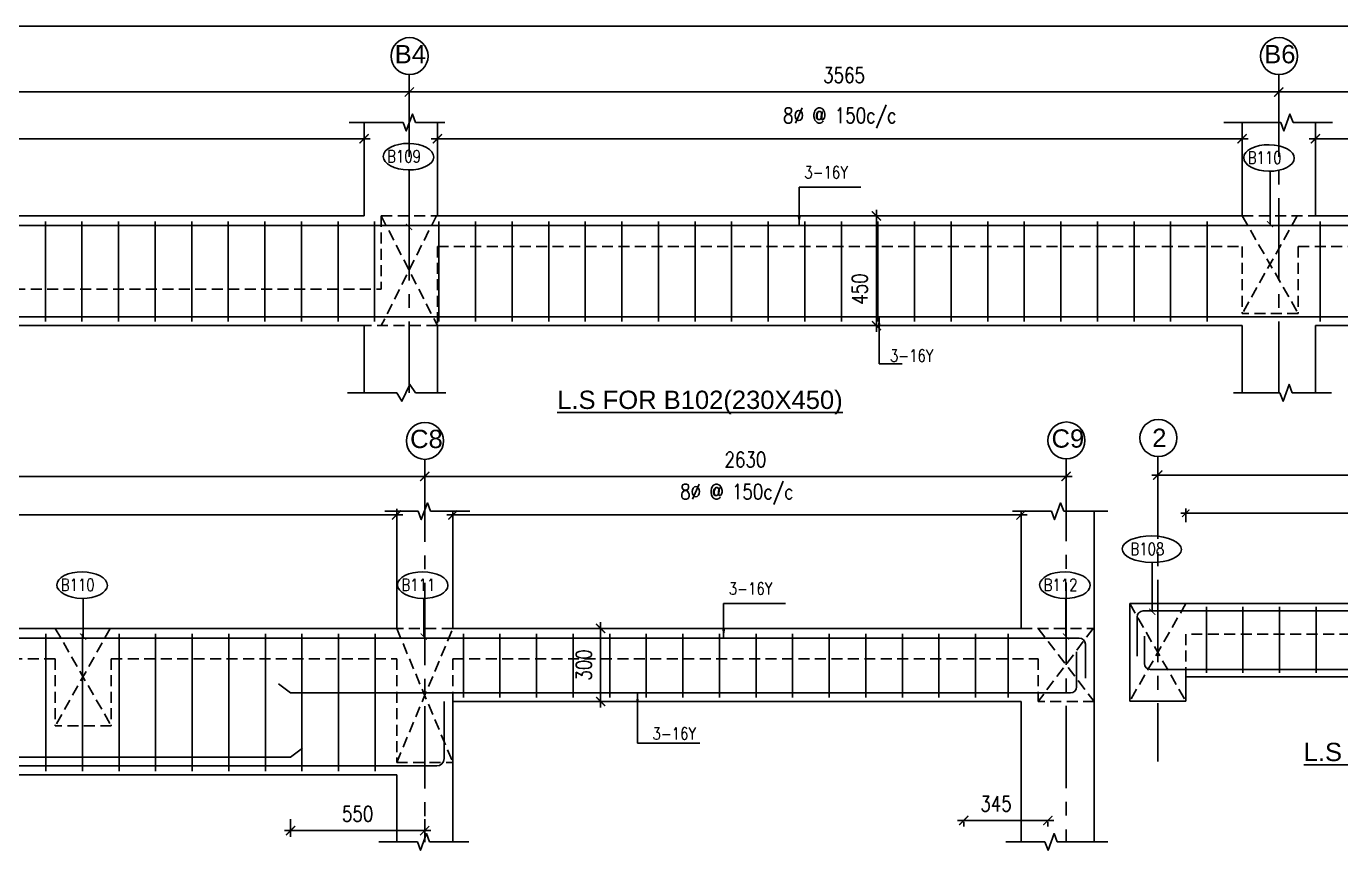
# Model space of a CAD drawing. Header units: millimetres. Extents: x 12977220 to 13113408, y -169657 to -55898.
# Drawn here: x 13048043 to 13053433, y -59485 to -56059 of the extents above; entities that cross this region are included whole.
import ezdxf

# ---------------------------------------------------------------- set-up
doc = ezdxf.new("R2010")
doc.units = ezdxf.units.MM
doc.header["$LTSCALE"] = 3
doc.header["$PDMODE"] = 66
for name, pattern in [('CENTER', [2, 1.25, -0.25, 0.25, -0.25]), ('CENTER2', [1.125, 0.75, -0.125, 0.125, -0.125]), ('HIDDENX2', [0.75, 0.5, -0.25])]:
    doc.linetypes.add(name, pattern=pattern)
for name, color, linetype in [('COLUMN-NAME', 83, 'Continuous'), ('DIM', 9, 'Continuous'), ('FOOTING', 60, 'Continuous'), ('GRID', 8, 'CENTER'), ('GRIDNAME', 83, 'Continuous'), ('MAIN-ROD', 31, 'Continuous'), ('STRIPS-COL-MID', 1, 'Continuous')]:
    doc.layers.add(name, color=color, linetype=linetype)
doc.styles.add('ariel', font='ARIAL.TTF')
doc.styles.add('ROMANS', font='romans.shx', dxfattribs={"width": 0.8})
doc.styles.add('ROMANT', font='romant.shx', dxfattribs={"width": 0.75})
doc.styles.add('STYLE1', font='romans.shx', dxfattribs={"width": 0.8})
doc.dimstyles.new('1NNN', dxfattribs={"dimtxt": 0.5, "dimasz": 0.625, "dimexe": 0.25, "dimexo": 0.25, "dimgap": 0.375, "dimtad": 1, "dimdec": 0, "dimzin": 0, "dimdsep": 46, "dimtxsty": 'ROMANS', "dimblk": 'ARCHTICK', "dimcen": 0.0225, "dimdle": 0.25, "dimclrd": 9, "dimclre": 9, "dimclrt": 4, "dimadec": 0, "dimazin": 0, "dimtfac": 1, "dimtdec": 0, "dimtofl": 0, "dimtmove": 0, "dimatfit": 3, "dimfxl": 1, "dimtvp": 0.25, "dimtolj": 1, "dimtzin": 0, "dimarcsym": 0})
doc.dimstyles.new('DIM', dxfattribs={"dimtxt": 3, "dimasz": 1, "dimexe": 1, "dimexo": 1, "dimgap": 0.5, "dimtad": 1, "dimdec": 0, "dimdsep": 46, "dimtxsty": 'ROMANT', "dimblk": 'DOT', "dimcen": 2, "dimdle": 1, "dimclrd": 9, "dimclre": 9, "dimclrt": 123, "dimadec": 0, "dimazin": 0, "dimtfac": 1, "dimtdec": 0, "dimtmove": 2, "dimatfit": 2, "dimldrblk": 'ARCHTICK', "dimfxl": 1, "dimarcsym": 0})

# ---------------------------------------------------------------- blocks, each defined once
blk = doc.blocks.new('_ARCHTICK')
at = {"color": 0, "linetype": 'ByBlock', "const_width": 0.15}
blk.add_lwpolyline([(-0.5, -0.5), (0.5, 0.5)], dxfattribs=at)
blk = doc.blocks.new('*D568')
at = {"layer": 'Defpoints', "color": 0, "transparency": 16777216}
for p in [(13045583.93574089, -56326.64056681393), (13049613.93574088, -56326.64056681393), (13049613.93574088, -56328.64056681393)]:
    blk.add_point(p, dxfattribs=at)
at = {"layer": 'DIM', "color": 8, "lineweight": -2, "transparency": 16777216}
for p, q in [((13045558.93574089, -56328.64056681393), (13049638.93574088, -56328.64056681393)), ((13045583.93574089, -56351.64056681393), (13045583.93574089, -56353.64056681393)), ((13049613.93574088, -56351.64056681393), (13049613.93574088, -56353.64056681393))]:
    blk.add_line(p, q, dxfattribs=at)
at = {"layer": 'DIM', "color": 8, "lineweight": -2, "transparency": 16777216, "xscale": 37.5, "yscale": 37.5, "zscale": 37.5, "rotation": 180}
blk.add_blockref('_ARCHTICK', (13045583.93574089, -56328.64056681393), dxfattribs=at)
at = {"layer": 'DIM', "color": 8, "lineweight": -2, "transparency": 16777216, "xscale": 37.5, "yscale": 37.5, "zscale": 37.5}
blk.add_blockref('_ARCHTICK', (13049613.93574088, -56328.64056681393), dxfattribs=at)
at = {"layer": 'DIM', "color": 6, "transparency": 16777216, "insert": (13047598.93574089, -56259.89056681393), "char_height": 62.5, "attachment_point": 5, "style": 'ROMANS'}
blk.add_mtext('\\A1;4030', dxfattribs=at)
blk = doc.blocks.new('*D569')
at = {"layer": 'Defpoints', "color": 0, "transparency": 16777216}
for p in [(13049613.93574088, -56329.64056681392), (13053178.93574089, -56328.64056681393), (13053178.93574089, -56328.64056681393)]:
    blk.add_point(p, dxfattribs=at)
at = {"layer": 'DIM', "color": 8, "lineweight": -2, "transparency": 16777216}
for p, q in [((13049613.93574088, -56304.64056681392), (13049613.93574088, -56303.64056681393)), ((13049588.93574088, -56328.64056681393), (13053203.93574089, -56328.64056681393))]:
    blk.add_line(p, q, dxfattribs=at)
at = {"layer": 'DIM', "color": 8, "lineweight": -2, "transparency": 16777216, "xscale": 37.5, "yscale": 37.5, "zscale": 37.5, "rotation": 180}
blk.add_blockref('_ARCHTICK', (13049613.93574088, -56328.64056681393), dxfattribs=at)
at = {"layer": 'DIM', "color": 8, "lineweight": -2, "transparency": 16777216, "xscale": 37.5, "yscale": 37.5, "zscale": 37.5}
blk.add_blockref('_ARCHTICK', (13053178.93574089, -56328.64056681393), dxfattribs=at)
at = {"layer": 'DIM', "color": 6, "transparency": 16777216, "insert": (13051396.43574089, -56259.89056681393), "char_height": 62.5, "attachment_point": 5, "style": 'ROMANS'}
blk.add_mtext('\\A1;3565', dxfattribs=at)
blk = doc.blocks.new('*D570')
at = {"layer": 'Defpoints', "color": 0, "transparency": 16777216}
for p in [(13053178.93574089, -56322.15087608268), (13057173.9357409, -56321.12123786425), (13057173.9357409, -56328.64056681393)]:
    blk.add_point(p, dxfattribs=at)
at = {"layer": 'DIM', "color": 8, "lineweight": -2, "transparency": 16777216}
for p, q in [((13053153.93574089, -56328.64056681393), (13057198.9357409, -56328.64056681393)), ((13053178.93574089, -56347.15087608268), (13053178.93574089, -56353.64056681393)), ((13057173.9357409, -56346.12123786425), (13057173.9357409, -56353.64056681393))]:
    blk.add_line(p, q, dxfattribs=at)
at = {"layer": 'DIM', "color": 8, "lineweight": -2, "transparency": 16777216, "xscale": 37.5, "yscale": 37.5, "zscale": 37.5, "rotation": 180}
blk.add_blockref('_ARCHTICK', (13053178.93574089, -56328.64056681393), dxfattribs=at)
at = {"layer": 'DIM', "color": 8, "lineweight": -2, "transparency": 16777216, "xscale": 37.5, "yscale": 37.5, "zscale": 37.5}
blk.add_blockref('_ARCHTICK', (13057173.9357409, -56328.64056681393), dxfattribs=at)
at = {"layer": 'DIM', "color": 6, "transparency": 16777216, "insert": (13055176.43574089, -56259.89056681393), "char_height": 62.5, "attachment_point": 5, "style": 'ROMANS'}
blk.add_mtext('\\A1;3995', dxfattribs=at)
blk = doc.blocks.new('*D571')
at = {"layer": 'Defpoints', "color": 0, "transparency": 16777216}
for p in [(13053028.93574089, -56502.36968621874), (13053028.93574089, -56520.35227744729), (13049728.93574089, -56557.78952344507)]:
    blk.add_point(p, dxfattribs=at)
at = {"layer": 'DIM', "color": 8, "lineweight": -2, "transparency": 16777216}
for p, q in [((13049703.93574089, -56520.35227744729), (13053053.93574089, -56520.35227744729)), ((13049728.93574089, -56532.78952344507), (13049728.93574089, -56495.35227744729)), ((13053028.93574089, -56527.36968621874), (13053028.93574089, -56545.35227744729))]:
    blk.add_line(p, q, dxfattribs=at)
at = {"layer": 'DIM', "color": 8, "lineweight": -2, "transparency": 16777216, "xscale": 37.5, "yscale": 37.5, "zscale": 37.5, "rotation": 180}
blk.add_blockref('_ARCHTICK', (13049728.93574089, -56520.35227744729), dxfattribs=at)
at = {"layer": 'DIM', "color": 8, "lineweight": -2, "transparency": 16777216, "xscale": 37.5, "yscale": 37.5, "zscale": 37.5}
blk.add_blockref('_ARCHTICK', (13053028.93574089, -56520.35227744729), dxfattribs=at)
at = {"layer": 'DIM', "color": 6, "transparency": 16777216, "insert": (13051378.93574089, -56435.23322982825), "char_height": 62.5, "attachment_point": 5, "style": 'ROMANS'}
blk.add_mtext('\\A1;8%%C @ 150c/c', dxfattribs=at)
blk = doc.blocks.new('*D573')
at = {"layer": 'Defpoints', "color": 0, "transparency": 16777216}
for p in [(13056988.93574089, -56465.18488313659), (13053328.93574089, -56516.49686869619), (13056988.93574089, -56520.35227744729)]:
    blk.add_point(p, dxfattribs=at)
at = {"layer": 'DIM', "color": 8, "lineweight": -2, "transparency": 16777216}
for p, q in [((13053303.93574089, -56520.35227744729), (13057013.93574089, -56520.35227744729)), ((13056988.93574089, -56490.18488313659), (13056988.93574089, -56545.35227744729)), ((13053328.93574089, -56541.49686869619), (13053328.93574089, -56545.35227744729))]:
    blk.add_line(p, q, dxfattribs=at)
at = {"layer": 'DIM', "color": 8, "lineweight": -2, "transparency": 16777216, "xscale": 37.5, "yscale": 37.5, "zscale": 37.5, "rotation": 180}
blk.add_blockref('_ARCHTICK', (13053328.93574089, -56520.35227744729), dxfattribs=at)
at = {"layer": 'DIM', "color": 8, "lineweight": -2, "transparency": 16777216, "xscale": 37.5, "yscale": 37.5, "zscale": 37.5}
blk.add_blockref('_ARCHTICK', (13056988.93574089, -56520.35227744729), dxfattribs=at)
at = {"layer": 'DIM', "color": 6, "transparency": 16777216, "insert": (13055049.11300186, -56435.23322982825), "char_height": 62.5, "attachment_point": 5, "style": 'ROMANS'}
blk.add_mtext('\\A1;8%%C @ 150c/c', dxfattribs=at)
blk = doc.blocks.new('*D575')
at = {"layer": 'Defpoints', "color": 0, "transparency": 16777216}
for p in [(13051529.49445769, -56836.75862522196), (13051529.49445769, -57286.7586252215), (13051529.49445769, -57286.7586252215)]:
    blk.add_point(p, dxfattribs=at)
at = {"layer": 'DIM', "color": 8, "lineweight": -2, "transparency": 16777216}
blk.add_line((13051529.49445769, -56811.75862522196), (13051529.49445769, -57311.7586252215), dxfattribs=at)
at = {"layer": 'DIM', "color": 8, "lineweight": -2, "transparency": 16777216, "xscale": 37.5, "yscale": 37.5, "zscale": 37.5}
for p, rotation in [((13051529.49445769, -56836.75862522196), 90), ((13051529.49445769, -57286.7586252215), 270)]:
    blk.add_blockref('_ARCHTICK', p, dxfattribs=dict(at, rotation=rotation))
at = {"layer": 'DIM', "color": 6, "transparency": 16777216, "insert": (13051460.74445769, -57136.75862522196), "char_height": 62.5, "attachment_point": 5, "rotation": 90, "style": 'ROMANS'}
blk.add_mtext('\\A1;450', dxfattribs=at)
blk = doc.blocks.new('_Dot')
at = {"color": 0, "linetype": 'ByBlock', "lineweight": -2}
blk.add_line((-0.5, 0), (-1, 0), dxfattribs=at)
at = {"color": 0, "linetype": 'ByBlock', "const_width": 0.5}
blk.add_lwpolyline([(-0.25, 0, 1), (0.25, 0, 1)], format="xyb", close=True, dxfattribs=at)
blk = doc.blocks.new('*D578')
at = {"layer": 'Defpoints', "color": 0, "transparency": 16777216}
for p in [(13044747.04897815, -57905.77013299067), (13049677.04897815, -57904.38724379013), (13049677.04897815, -57904.77013299068)]:
    blk.add_point(p, dxfattribs=at)
at = {"layer": 'DIM', "color": 8, "lineweight": -2, "transparency": 16777216}
for p, q in [((13044747.04897815, -57880.77013299067), (13044747.04897815, -57879.77013299068)), ((13044722.04897815, -57904.77013299068), (13049702.04897815, -57904.77013299068)), ((13049677.04897815, -57929.38724379013), (13049677.04897815, -57929.77013299068))]:
    blk.add_line(p, q, dxfattribs=at)
at = {"layer": 'DIM', "color": 8, "lineweight": -2, "transparency": 16777216, "xscale": 37.5, "yscale": 37.5, "zscale": 37.5, "rotation": 180}
blk.add_blockref('_ARCHTICK', (13044747.04897815, -57904.77013299068), dxfattribs=at)
at = {"layer": 'DIM', "color": 8, "lineweight": -2, "transparency": 16777216, "xscale": 37.5, "yscale": 37.5, "zscale": 37.5}
blk.add_blockref('_ARCHTICK', (13049677.04897815, -57904.77013299068), dxfattribs=at)
at = {"layer": 'DIM', "color": 6, "transparency": 16777216, "insert": (13047212.04897815, -57836.02013299068), "char_height": 62.5, "attachment_point": 5, "style": 'ROMANS'}
blk.add_mtext('\\A1;4930', dxfattribs=at)
blk = doc.blocks.new('*D579')
at = {"layer": 'Defpoints', "color": 0, "transparency": 16777216}
for p in [(13049677.04897815, -57897.92863846265), (13052307.04897816, -57897.250804041), (13052307.04897816, -57904.77013299068)]:
    blk.add_point(p, dxfattribs=at)
at = {"layer": 'DIM', "color": 8, "lineweight": -2, "transparency": 16777216}
for p, q in [((13049652.04897815, -57904.77013299068), (13052332.04897816, -57904.77013299068)), ((13049677.04897815, -57922.92863846265), (13049677.04897815, -57929.77013299068)), ((13052307.04897816, -57922.250804041), (13052307.04897816, -57929.77013299068))]:
    blk.add_line(p, q, dxfattribs=at)
at = {"layer": 'DIM', "color": 8, "lineweight": -2, "transparency": 16777216, "xscale": 37.5, "yscale": 37.5, "zscale": 37.5, "rotation": 180}
blk.add_blockref('_ARCHTICK', (13049677.04897815, -57904.77013299068), dxfattribs=at)
at = {"layer": 'DIM', "color": 8, "lineweight": -2, "transparency": 16777216, "xscale": 37.5, "yscale": 37.5, "zscale": 37.5}
blk.add_blockref('_ARCHTICK', (13052307.04897816, -57904.77013299068), dxfattribs=at)
at = {"layer": 'DIM', "color": 6, "transparency": 16777216, "insert": (13050992.04897816, -57836.02013299068), "char_height": 62.5, "attachment_point": 5, "style": 'ROMANS'}
blk.add_mtext('\\A1;2630', dxfattribs=at)
blk = doc.blocks.new('*D581')
at = {"layer": 'Defpoints', "color": 0, "transparency": 16777216}
for p in [(13049562.04897815, -58063.0034320578), (13049562.04897815, -58096.48875850812), (13044862.04897815, -58151.90859573445)]:
    blk.add_point(p, dxfattribs=at)
at = {"layer": 'DIM', "color": 8, "lineweight": -2, "transparency": 16777216}
for p, q in [((13044862.04897815, -58126.90859573445), (13044862.04897815, -58038.0034320578)), ((13049562.04897815, -58071.48875850812), (13049562.04897815, -58038.0034320578)), ((13044837.04897815, -58063.0034320578), (13049587.04897815, -58063.0034320578))]:
    blk.add_line(p, q, dxfattribs=at)
at = {"layer": 'DIM', "color": 8, "lineweight": -2, "transparency": 16777216, "xscale": 37.5, "yscale": 37.5, "zscale": 37.5, "rotation": 180}
blk.add_blockref('_ARCHTICK', (13044862.04897815, -58063.0034320578), dxfattribs=at)
at = {"layer": 'DIM', "color": 8, "lineweight": -2, "transparency": 16777216, "xscale": 37.5, "yscale": 37.5, "zscale": 37.5}
blk.add_blockref('_ARCHTICK', (13049562.04897815, -58063.0034320578), dxfattribs=at)
at = {"layer": 'DIM', "color": 6, "transparency": 16777216, "insert": (13047212.04897815, -57977.88438443875), "char_height": 62.5, "attachment_point": 5, "style": 'ROMANS'}
blk.add_mtext('\\A1;10%%C @ 150c/c', dxfattribs=at)
blk = doc.blocks.new('*D582')
at = {"layer": 'Defpoints', "color": 0, "transparency": 16777216}
for p in [(13050483.28451708, -58528.15943446913), (13050398.27148739, -58828.15943446913), (13050484.92886665, -58828.15943446913)]:
    blk.add_point(p, dxfattribs=at)
at = {"layer": 'DIM', "color": 8, "lineweight": -2, "transparency": 16777216}
for p, q in [((13050458.28451708, -58528.15943446913), (13050373.27148739, -58528.15943446913)), ((13050398.27148739, -58503.15943446913), (13050398.27148739, -58853.15943446913)), ((13050459.92886665, -58828.15943446913), (13050373.27148739, -58828.15943446913))]:
    blk.add_line(p, q, dxfattribs=at)
at = {"layer": 'DIM', "color": 8, "lineweight": -2, "transparency": 16777216, "xscale": 37.5, "yscale": 37.5, "zscale": 37.5}
for p, rotation in [((13050398.27148739, -58528.15943446913), 90), ((13050398.27148739, -58828.15943446913), 270)]:
    blk.add_blockref('_ARCHTICK', p, dxfattribs=dict(at, rotation=rotation))
at = {"layer": 'DIM', "color": 6, "transparency": 16777216, "insert": (13050329.52148739, -58678.15943446936), "char_height": 62.5, "attachment_point": 5, "rotation": 90, "style": 'ROMANS'}
blk.add_mtext('\\A1;300', dxfattribs=at)
blk = doc.blocks.new('*D583')
at = {"layer": 'Defpoints', "color": 0, "transparency": 16777216}
for p in [(13049792.04897815, -58063.00343205781), (13049792.04897815, -58063.0034320578), (13052122.04897815, -58063.0034320578)]:
    blk.add_point(p, dxfattribs=at)
at = {"layer": 'DIM', "color": 8, "lineweight": -2, "transparency": 16777216}
blk.add_line((13052147.04897815, -58063.0034320578), (13049767.04897815, -58063.0034320578), dxfattribs=at)
at = {"layer": 'DIM', "color": 8, "lineweight": -2, "transparency": 16777216, "xscale": 37.5, "yscale": 37.5, "zscale": 37.5, "rotation": 180}
blk.add_blockref('_ARCHTICK', (13049792.04897815, -58063.0034320578), dxfattribs=at)
at = {"layer": 'DIM', "color": 8, "lineweight": -2, "transparency": 16777216, "xscale": 37.5, "yscale": 37.5, "zscale": 37.5}
blk.add_blockref('_ARCHTICK', (13052122.04897815, -58063.0034320578), dxfattribs=at)
at = {"layer": 'DIM', "color": 6, "transparency": 16777216, "insert": (13050957.04897815, -57977.88438443875), "char_height": 62.5, "attachment_point": 5, "style": 'ROMANS'}
blk.add_mtext('\\A1;8%%C @ 150c/c', dxfattribs=at)
blk = doc.blocks.new('*D584')
at = {"layer": 'Defpoints', "color": 0, "transparency": 16777216}
for p in [(13051887.04537259, -59296.72265568754), (13052232.0525837, -59296.72265568754), (13052232.0525837, -59315.89048279548)]:
    blk.add_point(p, dxfattribs=at)
at = {"layer": 'DIM', "color": 8, "lineweight": -2, "transparency": 16777216}
for p, q in [((13051862.04537259, -59315.89048279548), (13052257.0525837, -59315.89048279548)), ((13051887.04537259, -59321.72265568754), (13051887.04537259, -59340.89048279548)), ((13052232.0525837, -59321.72265568754), (13052232.0525837, -59340.89048279548))]:
    blk.add_line(p, q, dxfattribs=at)
at = {"layer": 'DIM', "color": 8, "lineweight": -2, "transparency": 16777216, "xscale": 37.5, "yscale": 37.5, "zscale": 37.5, "rotation": 180}
blk.add_blockref('_ARCHTICK', (13051887.04537259, -59315.89048279548), dxfattribs=at)
at = {"layer": 'DIM', "color": 8, "lineweight": -2, "transparency": 16777216, "xscale": 37.5, "yscale": 37.5, "zscale": 37.5}
blk.add_blockref('_ARCHTICK', (13052232.0525837, -59315.89048279548), dxfattribs=at)
at = {"layer": 'DIM', "color": 6, "transparency": 16777216, "insert": (13052019.5525837, -59247.14048279548), "char_height": 62.5, "attachment_point": 5, "style": 'ROMANS'}
blk.add_mtext('\\A1;345', dxfattribs=at)
blk = doc.blocks.new('*D586')
at = {"layer": 'Defpoints', "color": 0, "transparency": 16777216}
for p in [(13052682.84581826, -57936.14105627936), (13055312.84581832, -57899.67121189356), (13055312.84581832, -57982.58482340194)]:
    blk.add_point(p, dxfattribs=at)
at = {"layer": 'DIM', "color": 8, "lineweight": -2, "transparency": 16777216}
for p, q in [((13052682.84581826, -57911.14105627936), (13052682.84581826, -57874.67121189356)), ((13055312.84581832, -57957.58482340194), (13055312.84581832, -57874.67121189356)), ((13052657.84581826, -57899.67121189356), (13055337.84581832, -57899.67121189356))]:
    blk.add_line(p, q, dxfattribs=at)
at = {"layer": 'DIM', "color": 8, "lineweight": -2, "transparency": 16777216, "xscale": 37.5, "yscale": 37.5, "zscale": 37.5, "rotation": 180}
blk.add_blockref('_ARCHTICK', (13052682.84581826, -57899.67121189356), dxfattribs=at)
at = {"layer": 'DIM', "color": 8, "lineweight": -2, "transparency": 16777216, "xscale": 37.5, "yscale": 37.5, "zscale": 37.5}
blk.add_blockref('_ARCHTICK', (13055312.84581832, -57899.67121189356), dxfattribs=at)
at = {"layer": 'DIM', "color": 6, "transparency": 16777216, "insert": (13053997.84581829, -57830.92121189356), "char_height": 62.5, "attachment_point": 5, "style": 'ROMANS'}
blk.add_mtext('\\A1;2630', dxfattribs=at)
blk = doc.blocks.new('*D588')
at = {"layer": 'Defpoints', "color": 0, "transparency": 16777216}
for p in [(13055197.84581826, -58055.98904989986), (13052797.84581826, -58113.12000657481), (13055197.84581826, -58113.12000657458)]:
    blk.add_point(p, dxfattribs=at)
at = {"layer": 'DIM', "color": 8, "lineweight": -2, "transparency": 16777216}
for p, q in [((13052797.84581826, -58093.12000657481), (13052797.84581826, -58035.98904989986)), ((13055197.84581826, -58093.12000657458), (13055197.84581826, -58035.98904989986)), ((13052777.84581826, -58055.98904989986), (13055217.84581826, -58055.98904989986))]:
    blk.add_line(p, q, dxfattribs=at)
at = {"layer": 'DIM', "color": 8, "lineweight": -2, "transparency": 16777216, "xscale": 30, "yscale": 30, "zscale": 30, "rotation": 180}
blk.add_blockref('_ARCHTICK', (13052797.84581826, -58055.98904989986), dxfattribs=at)
at = {"layer": 'DIM', "color": 8, "lineweight": -2, "transparency": 16777216, "xscale": 30, "yscale": 30, "zscale": 30}
blk.add_blockref('_ARCHTICK', (13055197.84581826, -58055.98904989986), dxfattribs=at)
at = {"layer": 'DIM', "color": 6, "transparency": 16777216, "insert": (13053997.84581826, -57987.89381180462), "char_height": 50, "attachment_point": 5, "style": 'ROMANS'}
blk.add_mtext('\\A1;8YSTP2@150C/C', dxfattribs=at)
blk = doc.blocks.new('*D638')
at = {"layer": 'Defpoints', "color": 0, "transparency": 16777216}
for p in [(13049428.93574089, -56495.14831348926), (13049428.93574089, -56520.35227744729), (13045698.93574089, -56557.78952344507)]:
    blk.add_point(p, dxfattribs=at)
at = {"layer": 'DIM', "color": 8, "lineweight": -2, "transparency": 16777216}
for p, q in [((13045673.93574089, -56520.35227744729), (13049453.93574089, -56520.35227744729)), ((13045698.93574089, -56532.78952344507), (13045698.93574089, -56495.35227744729)), ((13049428.93574089, -56520.14831348926), (13049428.93574089, -56545.35227744729))]:
    blk.add_line(p, q, dxfattribs=at)
at = {"layer": 'DIM', "color": 8, "lineweight": -2, "transparency": 16777216, "xscale": 37.5, "yscale": 37.5, "zscale": 37.5, "rotation": 180}
blk.add_blockref('_ARCHTICK', (13045698.93574089, -56520.35227744729), dxfattribs=at)
at = {"layer": 'DIM', "color": 8, "lineweight": -2, "transparency": 16777216, "xscale": 37.5, "yscale": 37.5, "zscale": 37.5}
blk.add_blockref('_ARCHTICK', (13049428.93574089, -56520.35227744729), dxfattribs=at)
at = {"layer": 'DIM', "color": 6, "transparency": 16777216, "insert": (13047348.93574089, -56435.23322982825), "char_height": 62.5, "attachment_point": 5, "style": 'ROMANS'}
blk.add_mtext('\\A1;8%%C @ 150c/c', dxfattribs=at)
blk = doc.blocks.new('*D642')
at = {"layer": 'Defpoints', "color": 0, "transparency": 16777216}
for p in [(13049127.04897815, -59285.48789340362), (13049677.04897815, -59285.48789340362), (13049677.04897815, -59357.46136519455)]:
    blk.add_point(p, dxfattribs=at)
at = {"layer": 'DIM', "color": 8, "lineweight": -2, "transparency": 16777216}
for p, q in [((13049127.04897815, -59310.48789340362), (13049127.04897815, -59382.46136519455)), ((13049677.04897815, -59310.48789340362), (13049677.04897815, -59382.46136519455)), ((13049102.04897815, -59357.46136519455), (13049702.04897815, -59357.46136519455))]:
    blk.add_line(p, q, dxfattribs=at)
at = {"layer": 'DIM', "color": 8, "lineweight": -2, "transparency": 16777216, "xscale": 37.5, "yscale": 37.5, "zscale": 37.5, "rotation": 180}
blk.add_blockref('_ARCHTICK', (13049127.04897815, -59357.46136519455), dxfattribs=at)
at = {"layer": 'DIM', "color": 8, "lineweight": -2, "transparency": 16777216, "xscale": 37.5, "yscale": 37.5, "zscale": 37.5}
blk.add_blockref('_ARCHTICK', (13049677.04897815, -59357.46136519455), dxfattribs=at)
at = {"layer": 'DIM', "color": 6, "transparency": 16777216, "insert": (13049402.04897815, -59288.71136519455), "char_height": 62.5, "attachment_point": 5, "style": 'ROMANS'}
blk.add_mtext('\\A1;550', dxfattribs=at)

msp = doc.modelspace()

# ---------------------------------------------------------------- linework, layer by layer
at = {"layer": 'COLUMN-NAME', "color": 8, "linetype": 'HIDDENX2', "ltscale": 30}
for p, q in [((13049498.93574088, -56836.75862521828), (13049728.93574089, -56836.75862521825)), ((13049724.82696465, -56836.75862521824), (13049498.93574088, -57286.75862521786)), ((13049498.93574088, -56836.75862521786), (13049728.93574088, -57286.75862521878)), ((13049498.93574088, -56836.75862521828), (13049498.93574088, -57136.75862522105)), ((13053028.93574089, -56836.75862521828), (13053328.93574089, -56836.75862521824)), ((13053254.82696466, -56836.75862521824), (13053028.93574089, -57236.75862521786)), ((13053028.93574089, -56836.75862521786), (13053258.93574089, -57236.75862521878)), ((13049728.93574088, -56961.7586252215), (13053028.93574088, -56961.7586252215)), ((13049728.93574088, -56961.7586252215), (13049728.93574088, -57286.75862521824)), ((13053028.93574088, -56961.7586252215), (13053028.93574089, -57236.75862521822)), ((13053258.93574089, -56961.7586252215), (13054428.93574088, -56961.7586252215)), ((13053258.93574089, -56961.7586252215), (13053258.93574089, -57236.75862521824)), ((13045698.93574088, -57136.75862522103), (13049498.93574088, -57136.75862522105)), ((13049728.93574088, -57286.75862521824), (13049428.93574089, -57286.75862521821)), ((13053258.93574089, -57236.75862521824), (13053028.93574089, -57236.75862521822)), ((13052797.84581826, -58426.65827805822), (13052567.84581825, -58826.65827805828)), ((13052567.84581826, -58426.65827805822), (13052797.84581826, -58826.65827805822)), ((13048162.04897815, -58528.15943446591), (13048162.04897815, -58528.15943446591)), ((13048387.94020192, -58528.15943446587), (13048162.04897815, -58928.15943446549)), ((13048162.04897815, -58528.15943446549), (13048392.04897815, -58928.1594344664)), ((13049562.04897814, -59078.15943446913), (13049792.04897815, -58528.15943446913)), ((13049562.04897814, -58528.15943446913), (13049792.04897815, -59078.15943446913)), ((13049792.04897815, -58528.15943446913), (13049562.04897814, -58528.15943446913)), ((13052122.04897815, -58528.1594344659), (13052422.04897816, -58528.15943446588)), ((13052417.94020192, -58528.15943446587), (13052192.04897815, -58828.15943446875)), ((13052192.04897814, -58528.15943446549), (13052422.04897815, -58828.15943446966)), ((13052797.84581826, -58551.65827805479), (13052797.84581826, -58726.65827805499)), ((13054417.84581826, -58551.65827805479), (13052797.84581826, -58551.65827805479)), ((13046092.04897815, -58653.15943446913), (13048162.04897815, -58653.15943446913)), ((13048162.04897815, -58653.15943446913), (13048162.04897815, -58928.15943446585)), ((13048392.04897815, -58653.15943446913), (13049562.04897814, -58653.15943446913)), ((13048392.04897815, -58653.15943446913), (13048392.04897815, -58928.15943446587)), ((13049562.04897814, -58653.15943446913), (13049562.04897814, -59078.15943446913)), ((13049792.04897815, -58653.15943446913), (13052192.04897814, -58653.15943446913)), ((13049792.04897815, -58653.15943446913), (13049792.04897815, -58828.15943446913)), ((13052192.04897814, -58653.15943446913), (13052192.04897815, -58828.15943446911)), ((13052422.04897815, -58828.15943446913), (13052192.04897815, -58828.15943446911)), ((13048392.04897815, -58928.15943446587), (13048162.04897815, -58928.15943446585)), ((13049562.04897814, -59078.15943446913), (13049792.04897815, -59078.15943446913))]:
    msp.add_line(p, q, dxfattribs=at)
at = {"layer": 'DIM', "color": 1, "linetype": 'ByBlock', "ltscale": 500}
for p, q in [((13049428.93574089, -56453.65759907366), (13049428.93574089, -56836.7586252215)), ((13049578.93574089, -56453.65759907366), (13049578.93574089, -56453.65759907366)), ((13049578.93574089, -56453.65759907366), (13049579.7223426, -56453.65759907366)), ((13049728.93574089, -56453.65759907366), (13049728.93574089, -56452.7521385111)), ((13049728.93574089, -56453.65759907366), (13049728.93574089, -56836.7586252215)), ((13053028.93574089, -56453.65759907366), (13053028.93574089, -56836.7586252215)), ((13053328.93574089, -56453.65759907366), (13053328.93574089, -56836.7586252215)), ((13045698.93574088, -56836.7586252215), (13049428.93574089, -56836.7586252215)), ((13049728.93574089, -56836.7586252215), (13053028.93574089, -56836.7586252215)), ((13053328.93574089, -56836.7586252215), (13056988.93574088, -56836.7586252215)), ((13045698.93574088, -57286.75862522103), (13049428.93574089, -57286.75862522103)), ((13049428.93574089, -57286.75862522103), (13049428.93574089, -57562.26092415204)), ((13049728.93574089, -57286.7586252215), (13049728.93574089, -57562.26092415204)), ((13049728.93574089, -57286.7586252215), (13053028.93574089, -57286.7586252215)), ((13053028.93574089, -57286.7586252215), (13053028.93574089, -57562.26092415204)), ((13053328.93574089, -57286.7586252215), (13053328.93574089, -57562.26092415204)), ((13053328.93574089, -57286.75862522103), (13056988.93574088, -57286.75862522103)), ((13049562.04897815, -58047.77667136304), (13049562.04897815, -58528.15943446913)), ((13049792.04897815, -58047.77667136304), (13049792.04897815, -58528.15943446913)), ((13052122.04897815, -58047.77667136304), (13052122.04897815, -58528.15943446913)), ((13052422.04897815, -58047.77667136304), (13052422.04897815, -59403.66173339967)), ((13052567.84581825, -58426.65827805828), (13052797.84581827, -58426.65827805822)), ((13052567.84581827, -58826.65827805827), (13052567.84581825, -58426.65827805828)), ((13055197.84581829, -58426.65827805499), (13052797.84581826, -58426.65827805822)), ((13044862.04897815, -58528.15943446913), (13048162.04897815, -58528.15943446913)), ((13048162.04897815, -58528.15943446917), (13049562.04897815, -58528.15943446913)), ((13049792.04897815, -58528.15943446913), (13052122.04897815, -58528.15943446913)), ((13055197.84581829, -58726.65827805499), (13052797.84581827, -58726.65827805822)), ((13052797.84581826, -58726.65827805822), (13052797.84581826, -58826.65827805824)), ((13049792.04897815, -58828.15943446913), (13052122.04897815, -58828.15943446913)), ((13049792.04897815, -58828.15943446913), (13049792.04897815, -59403.6617333992)), ((13052122.04897815, -58828.15943446913), (13052122.04897815, -59403.66173339967)), ((13052567.84581825, -58826.65827805828), (13052797.84581827, -58826.65827805822)), ((13044862.04897815, -59128.15943446913), (13048162.04897815, -59128.15943446913)), ((13048162.04897815, -59128.15943446913), (13049562.04897815, -59128.15943446866)), ((13049562.04897815, -59128.15943446866), (13049562.04897815, -59403.6617333992))]:
    msp.add_line(p, q, dxfattribs=at)
at = {"layer": 'DIM', "linetype": 'ByBlock', "ltscale": 500}
msp.add_lwpolyline([(13060059.82503703, -56059.23513625842), (13040457.82503704, -56059.23513625842), (13040457.82503704, -69919.23513625842), (13060059.82503703, -69919.23513625842)], close=True, dxfattribs=at)
at = {"layer": 'DIM', "color": 1, "linetype": 'ByBlock', "ltscale": 500}
for points in [[(13049638.92852978, -56453.65759907366), (13049626.42852978, -56419.31413133052), (13049601.42852978, -56488.0010668168), (13049588.92852978, -56453.65759907366)], [(13053237.30630197, -56453.65759907366), (13053224.80630197, -56419.31413133052), (13053199.80630197, -56488.0010668168), (13053187.30630197, -56453.65759907366)], [(13049366.84869445, -56453.65759907366), (13049588.92852978, -56453.65759907366)], [(13049638.92852978, -56453.65759907366), (13049759.2561163, -56453.65759907366)], [(13052954.20546528, -56453.65759907366), (13053187.30630197, -56453.65759907366)], [(13053237.30630197, -56453.65759907366), (13053398.56351308, -56453.65759907366)], [(13049638.92852977, -57562.26092415204), (13049616.18689394, -57527.9174564089), (13049583.37586984, -57596.60439189518), (13049562.53250917, -57562.26092415204)], [(13053233.81413449, -57562.26092415204), (13053221.31413449, -57527.9174564089), (13053196.31413449, -57596.60439189518), (13053183.81413449, -57562.26092415204)], [(13049359.90456237, -57562.26092415204), (13049562.53250917, -57562.26092415204)], [(13049638.92852977, -57562.26092415204), (13049763.59437145, -57562.26092415204)], [(13052992.67852978, -57562.26092415204), (13053183.81413449, -57562.26092415204)], [(13053233.81413449, -57562.26092415204), (13053395.0713456, -57562.26092415204)], [(13049700.41953923, -58047.77667136304), (13049687.91953923, -58013.4332036199), (13049662.91953923, -58082.12013910618), (13049650.41953923, -58047.77667136304)], [(13052297.04897815, -58047.77667136304), (13052284.54897815, -58013.4332036199), (13052259.54897815, -58082.12013910618), (13052247.04897815, -58047.77667136304)], [(13049514.13889953, -58047.77667136304), (13049650.41953923, -58047.77667136304)], [(13049700.41953923, -58047.77667136304), (13049861.67675034, -58047.77667136304)], [(13052087.45595283, -58047.77667136304), (13052247.04897815, -58047.77667136304)], [(13052297.04897815, -58047.77667136304), (13052477.58638822, -58047.77667136304)], [(13049696.92737175, -59403.6617333992), (13049684.42737175, -59369.31826565607), (13049659.42737175, -59438.00520114234), (13049646.92737175, -59403.6617333992)], [(13052270.21356245, -59403.66173339967), (13052257.71356245, -59369.31826565653), (13052232.71356245, -59438.00520114281), (13052220.21356245, -59403.66173339967)], [(13049488.929426, -59403.6617333992), (13049646.92737175, -59403.6617333992)], [(13049696.92737175, -59403.6617333992), (13049858.18458286, -59403.6617333992)], [(13052060.16734114, -59403.66173339967), (13052220.21356245, -59403.66173339967)], [(13052270.21356245, -59403.66173339967), (13052477.83856986, -59403.66173339967)]]:
    msp.add_lwpolyline(points, dxfattribs=at)
at = {"layer": 'FOOTING', "color": 6, "linetype": 'ByBlock', "extrusion": (0, 0, -1)}
for centre, major_axis, ratio in [((13049610.37521638, -56594.04092909685), (103.6253234508915, -1.244414825466881), 0.5243503539757588), ((13053138.9550007, -56599.189808779), (103.6253234508915, -1.244414825466881), 0.5243503539757588), ((13052658.14443897, -58203.59021470262), (121.2362405609216, -1.45590064391333), 0.4481826125664419), ((13048272.06823796, -58350.75924569329), (103.6253234508915, -1.244414825466881), 0.5243503539757588), ((13049668.79801221, -58350.75924569329), (103.6253234508915, -1.244414825466881), 0.5243503539757588), ((13052302.06823157, -58350.91967354463), (103.6253234508915, -1.244414825466881), 0.5243503539757588)]:
    msp.add_ellipse(centre, major_axis=major_axis, ratio=ratio, dxfattribs=at)
at = {"layer": 'GRID', "linetype": 'CENTER2', "ltscale": 150}
for p, q in [((13049613.93574088, -56257.31932000403), (13049613.93574088, -57562.26092415204)), ((13053178.93574089, -56257.31932000403), (13053178.93574089, -57562.26092415204)), ((13052682.84581826, -57822.18914220226), (13052682.84581827, -59073.49217238373)), ((13052682.84581826, -57823.25305932842), (13052682.84581826, -59074.55608950992)), ((13049677.04897815, -57835.14667714214), (13049677.04897815, -59405.35952436103)), ((13052307.04897816, -57833.44888618078), (13052307.04897816, -59403.6617333992))]:
    msp.add_line(p, q, dxfattribs=at)
at = {"layer": 'GRIDNAME'}
for centre in [(13049614.93574094, -56181.45377698028), (13053179.93574094, -56181.45377698028), (13049678.04897821, -57759.2811341184), (13052308.04897821, -57757.58334315704), (13052685.18171456, -57747.49850164581)]:
    msp.add_circle(centre, 75.79056287682033, dxfattribs=at)
at = {"layer": 'MAIN-ROD', "color": 2, "linetype": 'ByBlock', "ltscale": 500}
for p, q in [((13057227.72588429, -56876.68127231818), (13045523.93574088, -56876.68127231818)), ((13049668.16675354, -57250.98963786667), (13045553.93574088, -57250.98963786667)), ((13048928.90604016, -57250.98963786667), (13053828.43149176, -57250.98963786667)), ((13057191.51602771, -57250.98963786667), (13053089.70472824, -57250.98963786667)), ((13055372.84581823, -58456.65827870247), (13052622.84581827, -58456.65827805499)), ((13052597.84581827, -58481.65827805499), (13052597.84581827, -58641.74761720063)), ((13052360.83912156, -58568.08208156581), (13040657.04897814, -58568.08208156581)), ((13052627.84581827, -58560.66376891112), (13052627.84581827, -58671.65827805875)), ((13052349.62926497, -58624.99242437151), (13052349.62926497, -58767.39044711506, -2.524059540443613e-09)), ((13052385.83912156, -58593.08208156581), (13052385.83912156, -58733.00385323892)), ((13055342.85148748, -58696.65827806288), (13052652.84581827, -58696.65827805875)), ((13049127.04897815, -58792.39044711477), (13049077.54897815, -58755.69221273033)), ((13052324.62926497, -58792.39044711477), (13049127.04897815, -58792.39044711477)), ((13049756.27999079, -58828.15943446913), (13049756.27999079, -59062.3904471143)), ((13045187.04897815, -59056.62145975947), (13049127.04897815, -59056.62145975948)), ((13049127.04897815, -59056.62145975948), (13049176.54897815, -59019.92322537504)), ((13044062.01927743, -59092.3904471143), (13048961.54472903, -59092.3904471143)), ((13049726.27999079, -59092.3904471143), (13048222.8179655, -59092.3904471143))]:
    msp.add_line(p, q, dxfattribs=at)
for centre, radius, start, end in [((13052622.84581827, -58481.65827805499), 25, 90, 180), ((13052360.83912156, -58593.08208156581), 25, 0, 90), ((13052652.84581827, -58671.65827805875), 25, 180, 270), ((13052324.62926497, -58767.39044711477), 25, 270, 359.9999999991662), ((13049726.27999079, -59062.3904471143), 30, 270, 0)]:
    msp.add_arc(centre, radius, start, end, dxfattribs=at)
at = {"layer": 'STRIPS-COL-MID', "color": 8, "linetype": 'Continuous'}
for p, q in [((13048121.683055, -56859.59089295502), (13048121.683055, -57270.26322728238)), ((13048271.683055, -56859.59089295502), (13048271.683055, -57270.26322728238)), ((13048421.683055, -56859.59089295502), (13048421.683055, -57270.26322728238)), ((13048571.683055, -56859.59089295502), (13048571.683055, -57270.26322728238)), ((13048721.683055, -56859.59089295502), (13048721.683055, -57270.26322728238)), ((13048871.683055, -56859.59089295502), (13048871.683055, -57270.26322728238)), ((13049021.683055, -56859.59089295502), (13049021.683055, -57270.26322728238)), ((13049171.683055, -56859.59089295502), (13049171.683055, -57270.26322728238)), ((13049321.683055, -56859.59089295502), (13049321.683055, -57270.26322728238)), ((13049471.683055, -56859.59089295502), (13049471.683055, -57270.26322728238)), ((13049735.57186119, -56859.59089295502), (13049735.57186119, -57270.26322728238)), ((13049885.57186119, -56859.59089295502), (13049885.57186119, -57270.26322728238)), ((13050035.57186119, -56859.59089295502), (13050035.57186119, -57270.26322728238)), ((13050185.57186119, -56859.59089295502), (13050185.57186119, -57270.26322728238)), ((13050335.57186119, -56859.59089295502), (13050335.57186119, -57270.26322728238)), ((13050485.57186119, -56859.59089295502), (13050485.57186119, -57270.26322728238)), ((13050635.57186119, -56859.59089295502), (13050635.57186119, -57270.26322728238)), ((13050785.57186119, -56859.59089295502), (13050785.57186119, -57270.26322728238)), ((13050935.57186119, -56859.59089295502), (13050935.57186119, -57270.26322728238)), ((13051085.57186119, -56859.59089295502), (13051085.57186119, -57270.26322728238)), ((13051235.57186119, -56859.59089295502), (13051235.57186119, -57270.26322728238)), ((13051385.57186119, -56859.59089295502), (13051385.57186119, -57270.26322728238)), ((13051535.57186119, -56859.59089295502), (13051535.57186119, -57270.26322728238)), ((13051685.57186119, -56859.59089295502), (13051685.57186119, -57270.26322728238)), ((13051835.57186119, -56859.59089295502), (13051835.57186119, -57270.26322728238)), ((13051985.57186119, -56859.59089295502), (13051985.57186119, -57270.26322728238)), ((13052135.57186119, -56859.59089295502), (13052135.57186119, -57270.26322728238)), ((13052285.57186119, -56859.59089295502), (13052285.57186119, -57270.26322728238)), ((13052435.57186119, -56859.59089295502), (13052435.57186119, -57270.26322728238)), ((13052585.57186119, -56859.59089295502), (13052585.57186119, -57270.26322728238)), ((13052735.57186119, -56859.59089295502), (13052735.57186119, -57270.26322728238)), ((13052885.57186119, -56859.59089295502), (13052885.57186119, -57270.26322728238)), ((13053348.42520486, -56859.59089295502), (13053348.42520486, -57270.26322728238)), ((13052881.95642627, -58439.72604729558), (13052881.95642627, -58710.39867728107)), ((13053031.95642627, -58439.72604729558), (13053031.95642627, -58710.39867728107)), ((13053181.95642627, -58439.72604729558), (13053181.95642627, -58710.39867728107)), ((13053331.95642627, -58439.72604729558), (13053331.95642627, -58710.39867728107)), ((13048123.74639625, -58551.13232797483), (13048123.74639625, -59114.00584168802)), ((13048273.74639625, -58551.13232797483), (13048273.74639625, -59114.00584168802)), ((13048423.74639625, -58551.13232797483), (13048423.74639625, -59114.00584168802)), ((13048573.74639625, -58551.13232797483), (13048573.74639625, -59114.00584168802)), ((13048723.74639625, -58551.13232797483), (13048723.74639625, -59114.00584168802)), ((13048873.74639625, -58551.13232797483), (13048873.74639625, -59114.00584168802)), ((13049023.74639625, -58551.13232797483), (13049023.74639625, -59114.00584168802)), ((13049173.74639625, -58551.13232797483), (13049173.74639625, -59114.00584168802)), ((13049323.74639625, -58551.13232797483), (13049323.74639625, -59114.00584168802)), ((13049473.74639625, -58551.13232797483), (13049473.74639625, -59114.00584168802)), ((13049835.61446565, -58550.99170220265), (13049835.61446565, -58811.66403653048)), ((13049985.61446565, -58550.99170220265), (13049985.61446565, -58811.66403653048)), ((13050135.61446565, -58550.99170220265), (13050135.61446565, -58811.66403653048)), ((13050285.61446565, -58550.99170220265), (13050285.61446565, -58811.66403653048)), ((13050435.61446565, -58550.99170220265), (13050435.61446565, -58811.66403653048)), ((13050585.61446565, -58550.99170220265), (13050585.61446565, -58811.66403653048)), ((13050735.61446565, -58550.99170220265), (13050735.61446565, -58811.66403653048)), ((13050885.61446565, -58550.99170220265), (13050885.61446565, -58811.66403653048)), ((13051035.61446565, -58550.99170220265), (13051035.61446565, -58811.66403653048)), ((13051185.61446565, -58550.99170220265), (13051185.61446565, -58811.66403653048)), ((13051335.61446565, -58550.99170220265), (13051335.61446565, -58811.66403653048)), ((13051485.61446565, -58550.99170220265), (13051485.61446565, -58811.66403653048)), ((13051635.61446565, -58550.99170220265), (13051635.61446565, -58811.66403653048)), ((13051785.61446565, -58550.99170220265), (13051785.61446565, -58811.66403653048)), ((13051935.61446565, -58550.99170220265), (13051935.61446565, -58811.66403653048)), ((13052069.5001155, -58550.99170220265), (13052069.5001155, -58811.66403653048))]:
    msp.add_line(p, q, dxfattribs=at)

# ---------------------------------------------------------------- texts
at = {"layer": 'FOOTING', "color": 6, "linetype": 'ByBlock', "style": 'STYLE1', "width": 0.8}
for s, p in [('B109', (13049522.85816722, -56617.84557227801)), ('B110', (13053051.43795154, -56622.99445196016)), ('3-16Y', (13051233.43466444, -56683.11292041163)), ('3-16Y', (13051584.48082647, -57434.82687313401)), ('B108', (13052570.62738982, -58227.39485788377)), ('B110', (13048184.55118881, -58374.56388887444)), ('B111', (13049581.28096306, -58374.56388887444)), ('3-16Y', (13050923.67778905, -58389.84972590371)), ('B112', (13052214.55118242, -58374.72431672578)), ('3-16Y', (13050610.91962993, -58984.4283549976))]:
    msp.add_text(s, height=50, dxfattribs=at).set_placement(p)
at = {"layer": 'GRIDNAME', "style": 'ariel'}
for s, rotation, p in [('B4', 359.9999999847143, (13049553.98048682, -56210.98894100389)), ('B6', 359.9999999847143, (13053118.98048683, -56210.98894100389)), ('C8', 359.9999999847143, (13049617.09372409, -57788.816298142)), ('C9', 359.9999999847143, (13052247.0937241, -57787.11850718064)), ('2', 1.528566099381275e-08, (13052660.04608719, -57784.19381852759))]:
    msp.add_text(s, height=75, rotation=rotation, dxfattribs=at).set_placement(p)
at = {"layer": 'GRIDNAME', "color": 2, "style": 'ariel'}
for s, p in [('%%UL.S FOR B102(230X450)', (13050220.28586836, -57628.4211483004)), ('%%UL.S FOR B105a(230X300)', (13053280.92444412, -59072.41066180688))]:
    msp.add_text(s, height=75, rotation=1.528566099381275e-08, dxfattribs=at).set_placement(p)

# ---------------------------------------------------------------- dimensions: what is measured, and where the dimension line sits
at = {"layer": 'DIM', "color": 8}
for base, p1, p2, picture, middle in [((13049613.93574088, -56328.64056681393), (13045583.93574089, -56326.64056681393), (13049613.93574088, -56326.64056681393), '*D568', (13047598.93574089, -56259.89056681393)), ((13053178.93574089, -56328.64056681393), (13049613.93574088, -56329.64056681392), (13053178.93574089, -56328.64056681393), '*D569', (13051396.43574089, -56259.89056681393)), ((13057173.9357409, -56328.64056681393), (13053178.93574089, -56322.15087608268), (13057173.9357409, -56321.12123786425), '*D570', (13055176.43574089, -56259.89056681393)), ((13049677.04897815, -57904.77013299068), (13044747.04897815, -57905.77013299067), (13049677.04897815, -57904.38724379013), '*D578', (13047212.04897815, -57836.02013299068)), ((13052307.04897816, -57904.77013299068), (13049677.04897815, -57897.92863846265), (13052307.04897816, -57897.250804041), '*D579', (13050992.04897816, -57836.02013299068)), ((13055312.84581832, -57899.67121189356), (13052682.84581826, -57936.14105627936), (13055312.84581832, -57982.58482340194), '*D586', (13053997.84581829, -57830.92121189356)), ((13049677.04897815, -59357.46136519455), (13049127.04897815, -59285.48789340362), (13049677.04897815, -59285.48789340362), '*D642', (13049402.04897815, -59288.71136519455))]:
    dim = msp.add_linear_dim(base=base, p1=p1, p2=p2, dimstyle='1NNN', override={"dimscale": 25, "dimtxt": 2.5, "dimasz": 1.5, "dimexe": 1, "dimexo": 1, "dimgap": 1.5, "dimcen": 0.09, "dimdle": 1, "dimclrd": 8, "dimclre": 8, "dimclrt": 6, "dimtvp": 1}, dxfattribs=at)
    dim.commit()
    dim.dimension.update_dxf_attribs({"geometry": picture, "text_midpoint": middle})
for base, p1, p2, text, picture, middle in [((13049428.93574089, -56520.35227744729), (13045698.93574089, -56557.78952344507), (13049428.93574089, -56495.14831348926), '8%%C @ 150c/c', '*D638', (13047348.93574089, -56520.35227744729)), ((13053028.93574089, -56520.35227744729), (13049728.93574089, -56557.78952344507), (13053028.93574089, -56502.36968621874), '8%%C @ 150c/c', '*D571', (13051378.93574089, -56520.35227744729)), ((13056988.93574089, -56520.35227744729), (13053328.93574089, -56516.49686869619), (13056988.93574089, -56465.18488313659), '8%%C @ 150c/c', '*D573', (13055049.11300186, -56520.35227744729)), ((13049562.04897815, -58063.0034320578), (13044862.04897815, -58151.90859573445), (13049562.04897815, -58096.48875850812), '10%%C @ 150c/c', '*D581', (13047212.04897815, -58063.0034320578))]:
    dim = msp.add_linear_dim(base=base, p1=p1, p2=p2, text=text, dimstyle='1NNN', override={"dimscale": 25, "dimtxt": 2.5, "dimasz": 1.5, "dimexe": 1, "dimexo": 1, "dimgap": 1.5, "dimcen": 0.09, "dimdle": 1, "dimclrd": 8, "dimclre": 8, "dimclrt": 6, "dimtvp": 1}, dxfattribs=at)
    dim.commit()
    dim.dimension.update_dxf_attribs({"geometry": picture, "text_midpoint": middle, "dimtype": 160})
for base, p1, p2, picture, middle in [((13051529.49445769, -57286.7586252215), (13051529.49445769, -56836.75862522196), (13051529.49445769, -57286.7586252215), '*D575', (13051529.49445769, -57136.75862522196)), ((13050398.27148739, -58828.15943446913), (13050483.28451708, -58528.15943446913), (13050484.92886665, -58828.15943446913), '*D582', (13050398.27148739, -58678.15943446936))]:
    dim = msp.add_linear_dim(base=base, p1=p1, p2=p2, angle=90, dimstyle='1NNN', override={"dimscale": 25, "dimtxt": 2.5, "dimasz": 1.5, "dimexe": 1, "dimexo": 1, "dimgap": 1.5, "dimcen": 0.09, "dimdle": 1, "dimclrd": 8, "dimclre": 8, "dimclrt": 6, "dimtvp": 1}, dxfattribs=at)
    dim.commit()
    dim.dimension.update_dxf_attribs({"geometry": picture, "text_midpoint": middle, "dimtype": 160})
dim = msp.add_linear_dim(base=(13049792.04897815, -58063.0034320578), p1=(13052122.04897815, -58063.0034320578), p2=(13049792.04897815, -58063.00343205781), angle=180, text='8%%C @ 150c/c', dimstyle='1NNN', override={"dimscale": 25, "dimtxt": 2.5, "dimasz": 1.5, "dimexe": 1, "dimexo": 1, "dimgap": 1.5, "dimcen": 0.09, "dimdle": 1, "dimclrd": 8, "dimclre": 8, "dimclrt": 6, "dimtvp": 1}, dxfattribs=at)
dim.commit()
dim.dimension.update_dxf_attribs({"geometry": '*D583', "text_midpoint": (13050957.04897815, -58063.0034320578), "dimtype": 160})
dim = msp.add_linear_dim(base=(13055197.84581826, -58055.98904989986), p1=(13052797.84581826, -58113.12000657481), p2=(13055197.84581826, -58113.12000657458), angle=180, text='8YSTP2@150C/C', dimstyle='1NNN', override={"dimscale": 20, "dimtxt": 2.5, "dimasz": 1.5, "dimexe": 1, "dimexo": 1, "dimgap": 1.5, "dimcen": 0.09, "dimdle": 1, "dimclrd": 8, "dimclre": 8, "dimclrt": 6, "dimtvp": 1}, dxfattribs=at)
dim.commit()
dim.dimension.update_dxf_attribs({"geometry": '*D588', "text_midpoint": (13053997.84581826, -57987.89381180462)})
dim = msp.add_linear_dim(base=(13052232.0525837, -59315.89048279548), p1=(13051887.04537259, -59296.72265568754), p2=(13052232.0525837, -59296.72265568754), dimstyle='1NNN', override={"dimscale": 25, "dimtxt": 2.5, "dimasz": 1.5, "dimexe": 1, "dimexo": 1, "dimgap": 1.5, "dimcen": 0.09, "dimdle": 1, "dimclrd": 8, "dimclre": 8, "dimclrt": 6, "dimtvp": 1}, dxfattribs=at)
dim.commit()
dim.dimension.update_dxf_attribs({"geometry": '*D584', "text_midpoint": (13052019.5525837, -59315.89048279548), "dimtype": 160})

# ---------------------------------------------------------------- leaders
for points in [[(13051212.44224429, -56876.68127231818), (13051212.44224429, -56719.37650555302), (13051465.44224429, -56719.37650555302)], [(13051540.1316292, -57250.53922208911), (13051540.1316292, -57443.84877466608), (13051633.99474256, -57443.84877466608)], [(13050902.6853689, -58568.08208156581), (13050902.6853689, -58426.1133110451), (13051155.6853689, -58426.1133110451)], [(13050549.45183542, -58792.39044711477), (13050549.45183542, -58999.26093526528), (13050804.45183542, -58999.26093526528)]]:
    msp.add_leader(points, dimstyle='1NNN', override={"dimscale": 25, "dimtxt": 2.5, "dimasz": 1.5, "dimexe": 1, "dimexo": 1, "dimgap": 1.5, "dimcen": 0.09, "dimdle": 1, "dimclrd": 8, "dimclre": 8, "dimclrt": 6, "dimtvp": 1}, dxfattribs=at)
at = {"layer": 'FOOTING', "linetype": 'ByBlock', "ltscale": 500}
for points in [[(13049613.08495339, -56881.90417112758), (13049613.08495339, -56647.70457860337)], [(13053143.08075147, -56870.35809446768), (13053143.08938324, -56653.52527220287)], [(13052659.93755641, -58460.25774730768), (13052659.95017321, -58257.93500041327)], [(13048276.19398873, -58561.75890371531), (13048276.2026205, -58405.09470911715)], [(13049672.92376298, -58561.75890371531), (13049672.93239475, -58405.09470911715)], [(13052306.19398873, -58561.75890371531), (13052306.20261411, -58405.2551369685)]]:
    msp.add_leader(points, dimstyle='DIM', override={"dimscale": 25, "dimclrt": 6}, dxfattribs=at)

doc.saveas('drawing.dxf')
